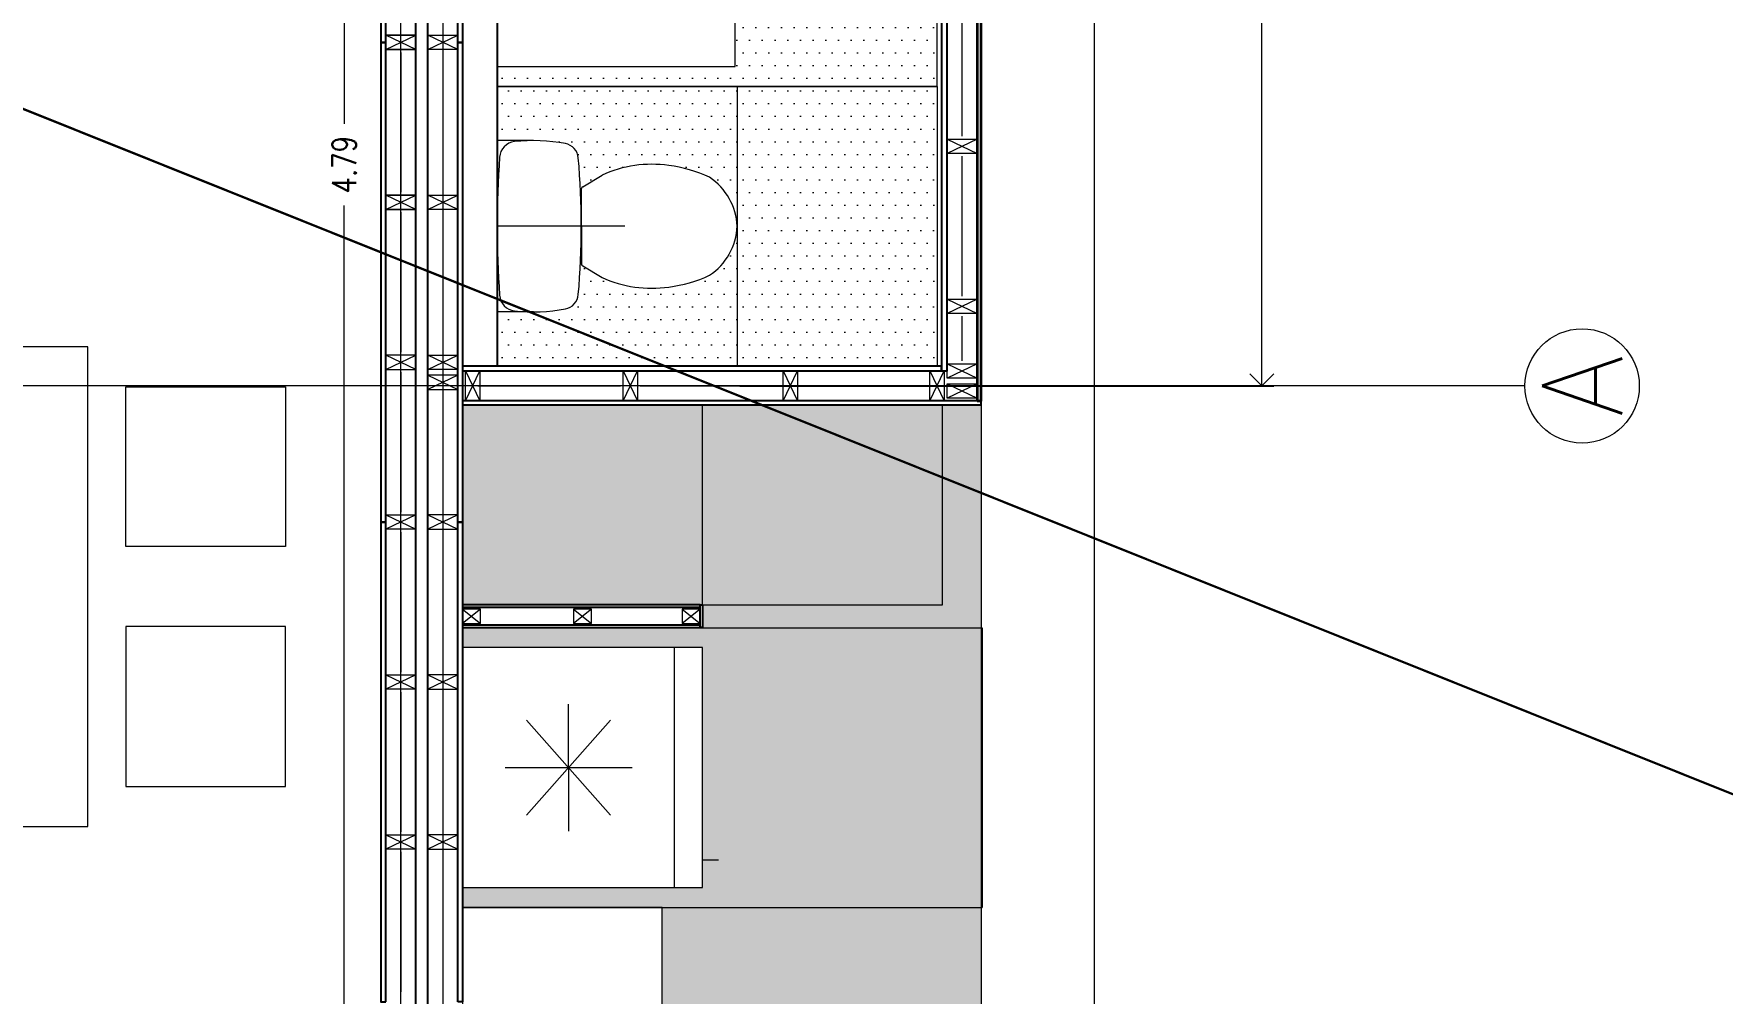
# Model space of a CAD drawing. Header units: metres. Extents: x -2 to 612, y -64 to 156.
# Drawn here: x 359.692 to 363.916, y 25.683 to 28.083 of the extents above; entities that cross this region are included whole.
import ezdxf
from ezdxf import colors
from ezdxf.entities.mleader import LeaderData, LeaderLine
from ezdxf.enums import TextEntityAlignment as Align
from ezdxf.math import Vec2, Vec3

# ---------------------------------------------------------------- set-up
doc = ezdxf.new("R2010")
doc.units = ezdxf.units.M
doc.header["$LTSCALE"] = 5
doc.header["$MEASUREMENT"] = 0
doc.linetypes.add('HIDDEN', pattern=[0.375, 0.25, -0.125])
doc.layers.get('0').update_dxf_attribs({"color": 30})
doc.layers.get('DEFPOINTS').update_dxf_attribs({"color": 210})
for name, color, linetype, lineweight in [('A-ANNO-DIMS', 3, 'Continuous', 18), ('A-ANNO-SYMB', 3, 'Continuous', 18), ('A-ANNO-TEXT', 3, 'Continuous', 18), ('A-DETL-MCUT', 4, 'Continuous', 25), ('A-ELEV-IDEN', 3, 'Continuous', 18), ('A-ELEV-MBE2', 4, 'Continuous', 25), ('A-ELEV-OVHD', 3, 'HIDDEN', 18), ('A-FLOR-PATT', 8, 'Continuous', 18), ('A-FURN', 8, 'Continuous', 18), ('A-SECT-MCUT', 7, 'Continuous', 35), ('A-WALL-PATT', 8, 'Continuous', 18), ('A-WALL-STUD', 3, 'Continuous', 18)]:
    doc.layers.add(name, color=color, linetype=linetype, lineweight=lineweight)
doc.styles.add('E-ROMANS', font='romans.shx', dxfattribs={"width": 0.8})
doc.styles.get("Standard").update_dxf_attribs({"font": 'arial.ttf'})
doc.dimstyles.new('E-0050_ARW_12', dxfattribs={"dimscale": 0.001, "dimtxt": 60, "dimasz": 60, "dimexe": 30, "dimexo": 20, "dimgap": 30, "dimtad": 0, "dimzin": 0, "dimdsep": 46, "dimtxsty": 'E-ROMANS', "dimblk": 'OPEN90', "dimcen": 30, "dimclrd": 256, "dimclre": 256, "dimclrt": 256, "dimadec": 0, "dimazin": 0, "dimtfac": 1, "dimtmove": 1, "dimatfit": 3, "dimldrblk": 'OPEN90', "dimfxl": 1, "dimtfill": 1, "dimtolj": 1, "dimtzin": 0, "dimlwd": -1, "dimarcsym": 0})
pattern_1 = [(0, (-33.77306, 0), (0.015875, 0.03175), [0, -0.03175])]

# ---------------------------------------------------------------- blocks, each defined once
blk = doc.blocks.new('_Open90')
at = {"color": 0, "linetype": 'ByBlock', "lineweight": -2}
for p, q in [((-0.5, 0.5), (0, 0)), ((0, 0), (-1, 0)), ((0, 0), (-0.5, -0.5))]:
    blk.add_line(p, q, dxfattribs=at)
blk = doc.blocks.new('*D224')
at = {"layer": 'A-ANNO-DIMS', "lineweight": -2, "transparency": 16777216}
for p, q in [((361.4582, 30.201), (362.7938, 30.201)), ((361.4582, 27.202), (362.7938, 27.202))]:
    blk.add_line(p, q, dxfattribs=at)
at = {"layer": 'A-ANNO-DIMS', "transparency": 16777216}
for p, q in [((362.7638, 30.141), (362.7638, 28.8047)), ((362.7638, 27.262), (362.7638, 28.5984))]:
    blk.add_line(p, q, dxfattribs=at)
at = {"layer": 'DEFPOINTS', "color": 0, "transparency": 16777216}
for p in [(361.4382, 30.201), (361.4382, 27.202), (362.7638, 27.202)]:
    blk.add_point(p, dxfattribs=at)
at = {"layer": 'A-ANNO-DIMS', "transparency": 16777216, "xscale": 0.06, "yscale": 0.06, "zscale": 0.06}
for p, rotation in [((362.7638, 30.201), 90), ((362.7638, 27.202), 270)]:
    blk.add_blockref('_Open90', p, dxfattribs=dict(at, rotation=rotation))
at = {"layer": 'A-ANNO-DIMS', "transparency": 16777216, "insert": (362.7638, 28.7015), "char_height": 0.06, "attachment_point": 5, "rotation": 90, "style": 'E-ROMANS', "bg_fill": 3, "box_fill_scale": 1.25, "bg_fill_color": 256, "bg_fill_true_color": 13158600, "bg_fill_transparency": 0}
blk.add_mtext('\\A1;3.00', dxfattribs=at)
blk = doc.blocks.new('*D1131')
at = {"layer": 'A-ANNO-DIMS', "lineweight": -2, "transparency": 16777216}
for p, q in [((360.5406, 30.1495), (360.4386, 30.1495)), ((360.5406, 25.3615), (360.4386, 25.3615))]:
    blk.add_line(p, q, dxfattribs=at)
at = {"layer": 'A-ANNO-DIMS', "transparency": 16777216}
for p, q in [((360.4686, 30.0895), (360.4686, 27.8575)), ((360.4686, 25.4215), (360.4686, 27.6535))]:
    blk.add_line(p, q, dxfattribs=at)
at = {"layer": 'DEFPOINTS', "color": 0, "transparency": 16777216}
for p in [(360.4686, 30.1495), (360.5606, 30.1495), (360.5606, 25.3615)]:
    blk.add_point(p, dxfattribs=at)
at = {"layer": 'A-ANNO-DIMS', "transparency": 16777216, "xscale": 0.06, "yscale": 0.06, "zscale": 0.06}
for p, rotation in [((360.4686, 30.1495), 90), ((360.4686, 25.3615), 270)]:
    blk.add_blockref('_Open90', p, dxfattribs=dict(at, rotation=rotation))
at = {"layer": 'A-ANNO-DIMS', "transparency": 16777216, "insert": (360.4686, 27.7555), "char_height": 0.06, "attachment_point": 5, "rotation": 90, "style": 'E-ROMANS', "bg_fill": 3, "box_fill_scale": 1.25, "bg_fill_color": 256, "bg_fill_true_color": 13158600, "bg_fill_transparency": 0}
blk.add_mtext('\\A1;4.79', dxfattribs=at)
blk = doc.blocks.new('UGUI')
for p, q in [((-243.4605, 127.8342), (-243.4605, 129.1342)), ((-242.7605, 129.1342), (-243.4605, 129.1342)), ((-242.7605, 127.8342), (-242.7605, 129.1342)), ((-242.7605, 127.8342), (-243.4605, 127.8342))]:
    blk.add_line(p, q)

msp = doc.modelspace()

# ---------------------------------------------------------------- hatches: boundary and pattern name
at = {"layer": 'A-FLOR-PATT'}
h = msp.add_hatch(dxfattribs=at)
h.set_pattern_fill('DOTS', color=256, scale=0.02, style=0)
h.set_pattern_definition(pattern_1)
h.paths.add_polyline_path([(362.06164, 27.15453), (360.76464, 27.15452), (360.76464, 26.65453), (361.36518, 26.65453), (361.36518, 26.59751), (360.76464, 26.59751), (360.76464, 24.14654), (361.26464, 24.14653), (361.26464, 23.34654), (362.06164, 23.34654)])
h.paths.add_polyline_path([(361.26463, 24.84654), (360.76464, 24.84654), (360.76464, 24.15783), (361.26463, 24.15783)], flags=16)
h.paths.add_polyline_path([(361.41464, 25.49654), (360.81464, 25.49654), (360.81464, 24.89654), (361.41464, 24.89654)], flags=16)
h.paths.add_polyline_path([(361.26409, 25.89751), (360.76464, 25.89751), (360.76464, 25.54655), (361.26409, 25.54655)], flags=16)
h.paths.add_polyline_path([(361.36464, 26.54751), (360.76464, 26.54751), (360.76464, 25.94751), (361.36464, 25.94751)], flags=16)

# ---------------------------------------------------------------- linework, layer by layer
at = {"layer": 'A-ANNO-SYMB'}
for p, q in [((360.71514, 33.61894), (360.71514, 21.59535)), ((360.6101, 21.94694), (360.6101, 33.22033)), ((360.85164, 27.95153), (360.85164, 27.25153)), ((360.9419, 27.81578), (360.85164, 27.81578)), ((360.9419, 27.38727), (360.85164, 27.38727)), ((363.42209, 27.20204), (352.66724, 27.20204)), ((361.36518, 26.65453), (361.36518, 27.15453))]:
    msp.add_line(p, q, dxfattribs=at)
msp.add_lwpolyline([(361.36518, 26.65453), (361.96518, 26.65453), (361.96518, 27.15451), (361.35918, 27.15453)], dxfattribs=at)
msp.add_circle((363.56512, 27.20204), 0.14303, dxfattribs=at)
at = {"layer": 'A-DETL-MCUT'}
for points in [[(360.57259, 28.06154), (360.5726, 29.26154), (360.5606, 29.26154), (360.56059, 28.06154)], [(360.75264, 28.06153), (360.75264, 29.26153), (360.76464, 29.26153), (360.76464, 28.06153)], [(361.97664, 28.60153), (361.96242, 28.60153), (361.96243, 27.23952), (361.97664, 27.23953)], [(360.57259, 26.86154), (360.5726, 28.06154), (360.5606, 28.06154), (360.56059, 26.86154)], [(360.75264, 26.86153), (360.75264, 28.06153), (360.76464, 28.06153), (360.76464, 26.86153)], [(361.96243, 27.23953), (361.96243, 27.25153), (360.76463, 27.25153), (360.76464, 27.23953)], [(362.06164, 27.15453), (362.06164, 27.16452), (360.76464, 27.16453), (360.76464, 27.15452)], [(360.57259, 25.66154), (360.57259, 26.86154), (360.56059, 26.86154), (360.56059, 25.66154)], [(360.75264, 25.66153), (360.75264, 26.86153), (360.76464, 26.86153), (360.76464, 25.66153)], [(361.35918, 26.59751), (361.35918, 26.65453), (361.36518, 26.65453), (361.36518, 26.59751)]]:
    msp.add_lwpolyline(points, close=True, dxfattribs=at)
for points in [[(360.76464, 26.64853), (361.35918, 26.64853), (361.35918, 26.65453), (360.76464, 26.65453)], [(360.76464, 26.59753), (361.35918, 26.59753), (361.35918, 26.60353), (360.76464, 26.60353)]]:
    msp.add_lwpolyline(points, dxfattribs=at)
at = {"layer": 'A-ELEV-IDEN'}
msp.add_lwpolyline([(362.06164, 27.15453), (362.06164, 23.34654)], dxfattribs=at)
at = {"layer": 'A-ELEV-MBE2'}
for p, q in [((360.6476, 23.02354), (360.6476, 30.39955)), ((360.67764, 23.02353), (360.67764, 30.39955)), ((360.85163, 29.45151), (360.85164, 27.25153))]:
    msp.add_line(p, q, dxfattribs=at)
at = {"layer": 'A-ELEV-OVHD'}
for points in [[(359.82732, 27.30017), (359.02732, 27.30017), (359.02732, 26.10017), (359.82732, 26.10017)], [(359.92207, 27.20017), (360.32207, 27.20017), (360.32207, 26.80017), (359.92207, 26.80017)], [(359.92207, 26.20017), (360.32207, 26.20017), (360.32207, 26.60017), (359.92207, 26.60017)]]:
    msp.add_lwpolyline(points, close=True, dxfattribs=at)
at = {"layer": 'A-FURN'}
for p, q in [((361.06521, 27.70044), (361.11353, 27.72965)), ((361.06256, 27.60153), (361.06256, 27.69603)), ((361.17058, 27.60153), (360.85164, 27.60153)), ((361.06256, 27.60153), (361.06256, 27.50702)), ((361.06521, 27.50261), (361.11353, 27.47341)), ((360.80964, 26.64403), (360.76464, 26.60803)), ((360.76464, 26.64403), (360.80964, 26.60803)), ((361.08741, 26.64403), (361.04241, 26.60803)), ((361.04241, 26.64403), (361.08741, 26.60803)), ((361.35918, 26.64403), (361.31418, 26.60803)), ((361.31418, 26.64403), (361.35918, 26.60803)), ((360.76464, 26.54751), (360.76464, 25.94751)), ((361.36464, 26.54751), (360.76464, 26.54751)), ((361.29522, 25.94751), (361.29522, 26.54751)), ((361.36464, 25.94751), (361.36464, 26.54751)), ((361.02993, 26.24751), (361.02993, 26.40623)), ((361.13508, 26.1286), (360.92478, 26.36641)), ((361.13508, 26.36641), (360.92478, 26.1286)), ((360.87121, 26.24751), (361.18865, 26.24751)), ((361.02993, 26.24751), (361.02993, 26.08878)), ((361.36464, 26.01693), (361.40464, 26.01693)), ((360.76464, 25.94751), (361.36464, 25.94751))]:
    msp.add_line(p, q, dxfattribs=at)
for points in [[(360.80964, 26.64403), (360.76464, 26.64403), (360.76464, 26.60803), (360.80964, 26.60803)], [(361.08741, 26.64403), (361.04241, 26.64403), (361.04241, 26.60803), (361.08741, 26.60803)], [(361.35918, 26.64403), (361.31418, 26.64403), (361.31418, 26.60803), (361.35918, 26.60803)], [(360.76464, 25.89751), (360.76464, 25.54655), (361.26409, 25.54655), (361.26409, 25.89751)]]:
    msp.add_lwpolyline(points, close=True, dxfattribs=at)
for centre, radius, start, end in [((360.89919, 27.77142), 0.042, 96.3359, 176.25542), ((360.9419, 27.38682), 0.42897, 79.25484, 96.3359), ((361.01442, 27.76896), 0.04, 4.94027, 79.25484), ((363.49497, 27.60153), 2.64333, 176.25542, 183.74458), ((359.07739, 27.60153), 1.98425, 355.05973, 4.94027), ((361.23764, 27.45653), 0.3, 81.79307, 114.43818), ((361.23408, 27.39839), 0.35808, 65.47558, 82.55676), ((361.06756, 27.69603), 0.005, 118.0226, 180), ((361.06756, 27.50702), 0.005, 180, 241.9774), ((361.23764, 27.74653), 0.3, 245.56182, 278.20693), ((361.23408, 27.80467), 0.35808, 277.44324, 294.52442), ((360.89919, 27.43164), 0.042, 183.74458, 263.6641), ((361.01442, 27.43409), 0.04, 280.74516, 355.05973), ((360.9419, 27.81624), 0.42897, 263.6641, 280.74516)]:
    msp.add_arc(centre, radius, start, end, dxfattribs=at)
at = {"layer": 'A-SECT-MCUT'}
msp.add_lwpolyline([(362.05164, 27.16452), (362.06164, 27.16452), (362.06164, 28.60153), (362.05164, 28.60153)], close=True, dxfattribs=at)
at = {"layer": 'A-WALL-PATT', "ltscale": 0.1}
for p, q in [((360.6101, 28.03654), (360.61009, 27.68655)), ((360.71514, 28.03654), (360.71514, 27.68654)), ((360.6101, 27.63654), (360.6101, 27.28643)), ((360.71514, 27.63654), (360.71514, 27.28643)), ((360.6101, 27.23643), (360.6101, 26.88654)), ((360.80264, 27.20204), (361.15936, 27.20204)), ((360.71514, 27.18643), (360.71514, 26.88654)), ((360.6101, 26.83654), (360.6101, 26.48654)), ((360.71514, 26.83654), (360.71514, 26.48654)), ((360.6101, 26.43654), (360.6101, 26.08654)), ((360.71514, 26.43654), (360.71514, 26.08654)), ((360.6101, 26.03654), (360.6101, 25.68654)), ((360.71514, 26.03654), (360.71514, 25.68654))]:
    msp.add_line(p, q, dxfattribs=at)
at = {"layer": 'A-WALL-STUD'}
for p, q in [((360.75264, 28.04353), (360.67764, 28.07953)), ((360.67764, 28.04353), (360.75264, 28.07953)), ((360.75264, 27.64353), (360.67764, 27.67953)), ((360.67764, 27.64353), (360.75264, 27.67953)), ((360.75264, 27.24342), (360.67764, 27.27942)), ((360.67764, 27.24342), (360.75264, 27.27942)), ((360.75264, 27.22942), (360.67764, 27.19342)), ((360.67764, 27.22942), (360.75264, 27.19342)), ((360.77164, 27.16453), (360.80764, 27.23953)), ((360.77164, 27.23953), (360.80764, 27.16453)), ((361.16636, 27.16453), (361.20236, 27.23953)), ((361.16636, 27.23953), (361.20236, 27.16453)), ((360.75264, 26.87953), (360.67764, 26.84353)), ((360.67764, 26.87953), (360.75264, 26.84353)), ((360.75264, 26.47953), (360.67764, 26.44353)), ((360.67764, 26.47953), (360.75264, 26.44353)), ((360.75264, 26.07953), (360.67764, 26.04353)), ((360.67764, 26.07953), (360.75264, 26.04353))]:
    msp.add_line(p, q, dxfattribs=at)
for points in [[(360.75264, 28.04353), (360.67764, 28.04353), (360.67764, 28.07953), (360.75264, 28.07953)], [(360.75264, 27.64353), (360.67764, 27.64353), (360.67764, 27.67953), (360.75264, 27.67953)], [(360.75264, 27.24342), (360.67764, 27.24342), (360.67764, 27.27942), (360.75264, 27.27942)], [(360.75264, 27.22942), (360.67764, 27.22942), (360.67764, 27.19342), (360.75264, 27.19342)], [(360.77164, 27.16453), (360.77164, 27.23953), (360.80764, 27.23953), (360.80764, 27.16453)], [(361.16636, 27.16453), (361.16636, 27.23953), (361.20236, 27.23953), (361.20236, 27.16453)], [(360.75264, 26.87953), (360.67764, 26.87953), (360.67764, 26.84353), (360.75264, 26.84353)], [(360.75264, 26.47953), (360.67764, 26.47953), (360.67764, 26.44353), (360.75264, 26.44353)], [(360.75264, 26.07953), (360.67764, 26.07953), (360.67764, 26.04353), (360.75264, 26.04353)]]:
    msp.add_lwpolyline(points, close=True, dxfattribs=at)

# ---------------------------------------------------------------- block references
at = {"layer": 'A-ANNO-SYMB', "xscale": -1, "rotation": 270}
msp.add_blockref('UGUI', (232.93044, 269.35796), dxfattribs=at)

# ---------------------------------------------------------------- texts
at = {"layer": 'A-ANNO-TEXT', "style": 'E-ROMANS'}
msp.add_attdef('A', text='0.00', height=0.2, rotation=90, dxfattribs=at).set_placement((363.56512, 27.20204), align=Align.MIDDLE_CENTER)

# ---------------------------------------------------------------- next in the draw order: dimensions: what is measured, and where the dimension line sits
at = {"layer": 'A-ANNO-DIMS'}
for base, p1, p2, picture, middle in [((362.76376, 27.20204), (361.43817, 30.20104), (361.43817, 27.20204), '*D224', (362.76376, 28.70154)), ((360.46856, 30.14953), (360.56059, 25.36154), (360.5606, 30.14953), '*D1131', (360.46856, 27.75554))]:
    dim = msp.add_linear_dim(base=base, p1=p1, p2=p2, angle=90, dimstyle='E-0050_ARW_12', override={"dimfxl": 0.3}, dxfattribs=at)
    dim.commit()
    dim.dimension.update_dxf_attribs({"geometry": picture, "text_midpoint": middle})

# ---------------------------------------------------------------- next in the draw order: hatches: boundary and pattern name
at = {"layer": 'A-FLOR-PATT'}
h = msp.add_hatch(dxfattribs=at)
h.set_pattern_fill('DOTS', color=256, scale=0.02, style=0)
h.set_pattern_definition(pattern_1)
h.paths.add_polyline_path([(361.45164, 27.60156, -0.2371548), (361.38271, 27.47892, -0.074669), (361.28046, 27.44963, -0.1434124), (361.11353, 27.47344), (361.06497, 27.50278, -0.2625714), (361.06256, 27.50706), (361.06256, 27.60156), (361.06164, 27.60156, -0.0215593), (361.05427, 27.43068, -0.3361223), (361.02187, 27.39483, -0.046919), (360.9419, 27.38731), (360.85164, 27.38731), (360.85164, 27.25156), (361.45164, 27.25156)])
h.paths.add_polyline_path([(361.96464, 29.45154), (361.95163, 29.45154), (360.85163, 29.45154), (360.85163, 29.35156), (361.95164, 29.35156), (361.95164, 29.32656), (361.97164, 29.32656), (361.97164, 29.35156), (361.96464, 29.35156)])
h.paths.add_polyline_path([(361.27164, 29.32656), (361.95164, 29.32656), (361.95164, 29.35156), (360.85164, 29.35156), (360.85164, 29.25609), (360.90329, 29.26363), (360.93938, 29.26806), (360.96427, 29.2706), (361.00271, 29.2737), (361.03385, 29.27547), (361.07067, 29.27655), (361.09526, 29.27592), (361.11487, 29.27449), (361.14889, 29.27006), (361.17293, 29.2654), (361.19697, 29.25943), (361.21067, 29.25483), (361.2239, 29.24869), (361.23487, 29.24212), (361.24537, 29.2343), (361.25626, 29.22422), (361.26438, 29.21494), (361.27153, 29.20504), (361.27768, 29.19456), (361.28247, 29.18441), (361.28688, 29.17222), (361.29009, 29.15964), (361.29321, 29.1427), (361.2959, 29.12418), (361.29797, 29.10427), (361.29933, 29.08355), (361.29932, 29.08375, 0.0041794), (361.29935, 29.08334), (361.29933, 29.08355), (361.30034, 29.06302), (361.30033, 29.0632, 0.0036586), (361.30035, 29.06283), (361.30034, 29.06302), (361.30111, 29.04045), (361.30111, 29.04065, 0.003903), (361.30112, 29.04026), (361.30111, 29.04045), (361.30155, 29.01694), (361.30164, 29.00156), (361.30155, 28.98619), (361.30111, 28.96267), (361.30112, 28.96287, 0.003903), (361.30111, 28.96248), (361.30111, 28.96267), (361.30034, 28.94011), (361.30035, 28.94029, 0.0036586), (361.30033, 28.93993), (361.30034, 28.94011), (361.29933, 28.91958), (361.29935, 28.91979, 0.0041794), (361.29932, 28.91937), (361.29933, 28.91958), (361.29797, 28.89885), (361.2959, 28.87894), (361.29321, 28.86042), (361.29009, 28.84348), (361.28688, 28.83091), (361.28247, 28.81871), (361.27768, 28.80857), (361.27153, 28.79809), (361.26438, 28.78818), (361.25626, 28.77891), (361.24537, 28.76883), (361.23487, 28.76101), (361.2239, 28.75443), (361.21067, 28.7483), (361.19697, 28.74369), (361.17293, 28.73772), (361.14889, 28.73307), (361.11487, 28.72864), (361.09526, 28.72721), (361.07067, 28.72657), (361.03385, 28.72765), (361.00271, 28.72943), (360.96427, 28.73252), (360.93938, 28.73506), (360.90329, 28.73949), (360.85164, 28.74703), (360.85164, 28.65156), (361.78693, 28.65156, -0.3190426), (361.27164, 29.28156)])
h.paths.add_polyline_path([(361.95164, 29.28156), (361.30164, 29.28156), (361.30164, 29.12084, 0.25591), (361.78693, 28.65156), (361.95164, 28.65156)], flags=17)
h.paths.add_polyline_path([(361.79942, 28.92068, -1), (361.58192, 28.92068, -1)], flags=16)
h.paths.add_polyline_path([(361.97164, 29.28156), (361.95164, 29.28156), (361.95164, 28.65156), (361.95164, 28.65156), (361.95164, 28.62688, 0.0071183), (361.97164, 28.62656)])
h.paths.add_polyline_path([(361.95164, 28.62688, -0.0594632), (361.78693, 28.65156), (360.85164, 28.65156), (360.85164, 28.60156), (361.44664, 28.60156), (361.44664, 28.00156), (360.85164, 28.00156), (360.85164, 27.95156), (361.95164, 27.95156)])
h.paths.add_polyline_path([(361.06497, 27.70034), (361.06497, 27.70034, 0.2626065), (361.06256, 27.69606), (361.06256, 27.60156), (361.06256, 27.50706, 0.2625714), (361.06497, 27.50278), (361.06497, 27.50278, -0.2626065), (361.06256, 27.50706), (361.06256, 27.60156), (361.06256, 27.69606, -0.2625714)])
h.paths.add_polyline_path([(361.45164, 27.95156), (360.85164, 27.95156), (360.85164, 27.81582), (360.9419, 27.81582, -0.046919), (361.02187, 27.80829, -0.3361223), (361.05427, 27.77244, -0.0097099), (361.06256, 27.69583, -0.2752917), (361.06497, 27.70034), (361.11353, 27.72968, -0.1434124), (361.28046, 27.75349, -0.074669), (361.38271, 27.7242, -0.2371548), (361.45164, 27.60156)])
h.paths.add_polyline_path([(361.95164, 27.95156), (361.45164, 27.95156), (361.45164, 27.25156), (361.95164, 27.25156)])
h.paths.add_polyline_path([(361.64077, 28.85118), (361.74138, 28.85118), (361.74138, 28.92409), (361.64077, 28.92409)], flags=8)
h.paths.add_polyline_path([(361.63476, 28.93202), (361.7417, 28.93202), (361.7417, 29.00702), (361.63476, 29.00702)], flags=8)
h.paths.add_polyline_path([(361.13617, 27.76846), (361.66224, 27.76846), (361.66224, 28.02846), (361.13617, 28.02846)], flags=9)

# ---------------------------------------------------------------- next in the draw order: linework, layer by layer
at = {"layer": 'A-ANNO-SYMB'}
for p, q in [((361.95164, 27.95153), (360.85164, 27.95153)), ((361.45164, 27.95153), (361.45164, 27.25153)), ((361.95164, 27.95153), (361.95164, 27.25153)), ((361.95164, 27.25153), (360.85164, 27.25153))]:
    msp.add_line(p, q, dxfattribs=at)
msp.add_lwpolyline([(360.85164, 28.00153), (360.85164, 27.95153), (361.95164, 27.95153), (361.95164, 28.65153), (360.85164, 28.65153), (360.85164, 28.60153)], dxfattribs=at)
at = {"layer": 'A-ELEV-IDEN'}
msp.add_lwpolyline([(362.34492, 34.02639), (362.34492, 19.95747)], dxfattribs=at)
at = {"layer": 'A-FURN'}
msp.add_lwpolyline([(360.85164, 28.60153), (360.85164, 28.00153), (361.44664, 28.00153), (361.44664, 28.60153), (360.85164, 28.60153)], dxfattribs=at)
for centre, start, end in [((361.29516, 27.59427), 2.65515, 56.02113), ((361.29516, 27.60878), 303.97887, 357.34485)]:
    msp.add_arc(centre, 0.15664, start, end, dxfattribs=at)
at = {"layer": 'A-WALL-PATT', "ltscale": 0.1}
for p, q in [((362.01414, 27.82654), (362.01414, 28.17654)), ((362.01414, 27.42654), (362.01414, 27.77654)), ((362.01414, 27.26453), (362.01414, 27.37654)), ((361.20936, 27.20204), (361.55936, 27.20204)), ((361.60936, 27.20203), (361.92664, 27.20203))]:
    msp.add_line(p, q, dxfattribs=at)
at = {"layer": 'A-WALL-STUD'}
for p, q in [((360.64759, 28.04355), (360.57259, 28.07955)), ((360.57259, 28.04355), (360.64759, 28.07955)), ((360.5726, 28.04354), (360.6476, 28.07954)), ((360.6476, 28.04354), (360.5726, 28.07954)), ((361.97664, 27.81953), (362.05164, 27.78353)), ((362.05164, 27.81953), (361.97664, 27.78353)), ((360.64759, 27.64355), (360.57259, 27.67955)), ((360.57259, 27.64355), (360.64759, 27.67955)), ((360.5726, 27.64354), (360.6476, 27.67954)), ((360.6476, 27.64354), (360.5726, 27.67954)), ((361.97664, 27.41953), (362.05164, 27.38353)), ((362.05164, 27.41953), (361.97664, 27.38353)), ((360.5726, 27.24343), (360.6476, 27.27943)), ((360.6476, 27.24343), (360.5726, 27.27943)), ((361.97664, 27.25752), (362.05164, 27.22152)), ((362.05164, 27.25752), (361.97664, 27.22152)), ((361.56636, 27.16453), (361.60236, 27.23953)), ((361.56636, 27.23953), (361.60236, 27.16453)), ((361.93364, 27.16452), (361.96964, 27.23952)), ((361.93364, 27.23952), (361.96964, 27.16452)), ((361.97664, 27.20752), (362.05164, 27.17152)), ((362.05164, 27.20752), (361.97664, 27.17152)), ((360.5726, 26.87954), (360.6476, 26.84354)), ((360.6476, 26.87954), (360.5726, 26.84354)), ((360.5726, 26.47954), (360.6476, 26.44354)), ((360.6476, 26.47954), (360.5726, 26.44354)), ((360.5726, 26.07954), (360.6476, 26.04354)), ((360.6476, 26.07954), (360.5726, 26.04354))]:
    msp.add_line(p, q, dxfattribs=at)
for points in [[(360.64759, 28.04355), (360.57259, 28.04355), (360.57259, 28.07955), (360.64759, 28.07955)], [(360.5726, 28.04354), (360.6476, 28.04354), (360.6476, 28.07954), (360.5726, 28.07954)], [(361.97664, 27.81953), (362.05164, 27.81953), (362.05164, 27.78353), (361.97664, 27.78353)], [(360.64759, 27.64355), (360.57259, 27.64355), (360.57259, 27.67955), (360.64759, 27.67955)], [(360.5726, 27.64354), (360.6476, 27.64354), (360.6476, 27.67954), (360.5726, 27.67954)], [(361.97664, 27.41953), (362.05164, 27.41953), (362.05164, 27.38353), (361.97664, 27.38353)], [(360.5726, 27.24343), (360.6476, 27.24343), (360.6476, 27.27943), (360.5726, 27.27943)], [(361.97664, 27.25752), (362.05164, 27.25752), (362.05164, 27.22152), (361.97664, 27.22152)], [(361.56636, 27.16453), (361.56636, 27.23953), (361.60236, 27.23953), (361.60236, 27.16453)], [(361.93364, 27.16452), (361.93364, 27.23952), (361.96964, 27.23952), (361.96964, 27.16452)], [(361.97664, 27.20752), (362.05164, 27.20752), (362.05164, 27.17152), (361.97664, 27.17152)], [(360.5726, 26.87954), (360.6476, 26.87954), (360.6476, 26.84354), (360.5726, 26.84354)], [(360.5726, 26.47954), (360.6476, 26.47954), (360.6476, 26.44354), (360.5726, 26.44354)], [(360.5726, 26.07954), (360.6476, 26.07954), (360.6476, 26.04354), (360.5726, 26.04354)]]:
    msp.add_lwpolyline(points, close=True, dxfattribs=at)

# ---------------------------------------------------------------- next in the draw order: leaders
at = {"layer": 'A-ANNO-SYMB'}
ml = msp.add_multileader_mtext('Standard', dxfattribs=at)
ml.set_content('', color=256)
ml.set_leader_properties()
ml.set_arrow_properties(name='OPEN90')
ml.build(insert=Vec2(0, 0))
ml.multileader.update_dxf_attribs({"text_right_attachment_type": 6, "dogleg_length": 0.36, "arrow_head_size": 20})
ctx = ml.context
ctx.base_point, ctx.arrow_head_size, ctx.plane_origin = Vec3(355.33943, 29.7735), 20, Vec3(354.55259, 29.94462)
ctx.right_attachment = 6
notes = []
notes.append((ctx, [(0, (1, 1, 0), (354.97943, 29.7735), (1, 0), 0.36, [(0, [(354.55259, 29.94462)], 0, [])])]))
ctx.mtext.insert, ctx.mtext.flow_direction = Vec3(357.33943, 31.7735), 5
for ctx, leaders in notes:
    for number, flags, end, landing, length, lines in leaders:
        leader = LeaderData()
        leader.index, (leader.has_last_leader_line, leader.has_dogleg_vector, leader.attachment_direction) = number, flags
        leader.last_leader_point, leader.dogleg_vector, leader.dogleg_length = Vec3(end), Vec3(landing), length
        for number, points, colour, breaks in lines:
            line = LeaderLine()
            line.index, line.vertices, line.color, line.breaks = number, Vec3.list(points), colors.encode_raw_color(colour), breaks
            leader.lines.append(line)
        ctx.leaders.append(leader)

doc.saveas('drawing.dxf')
